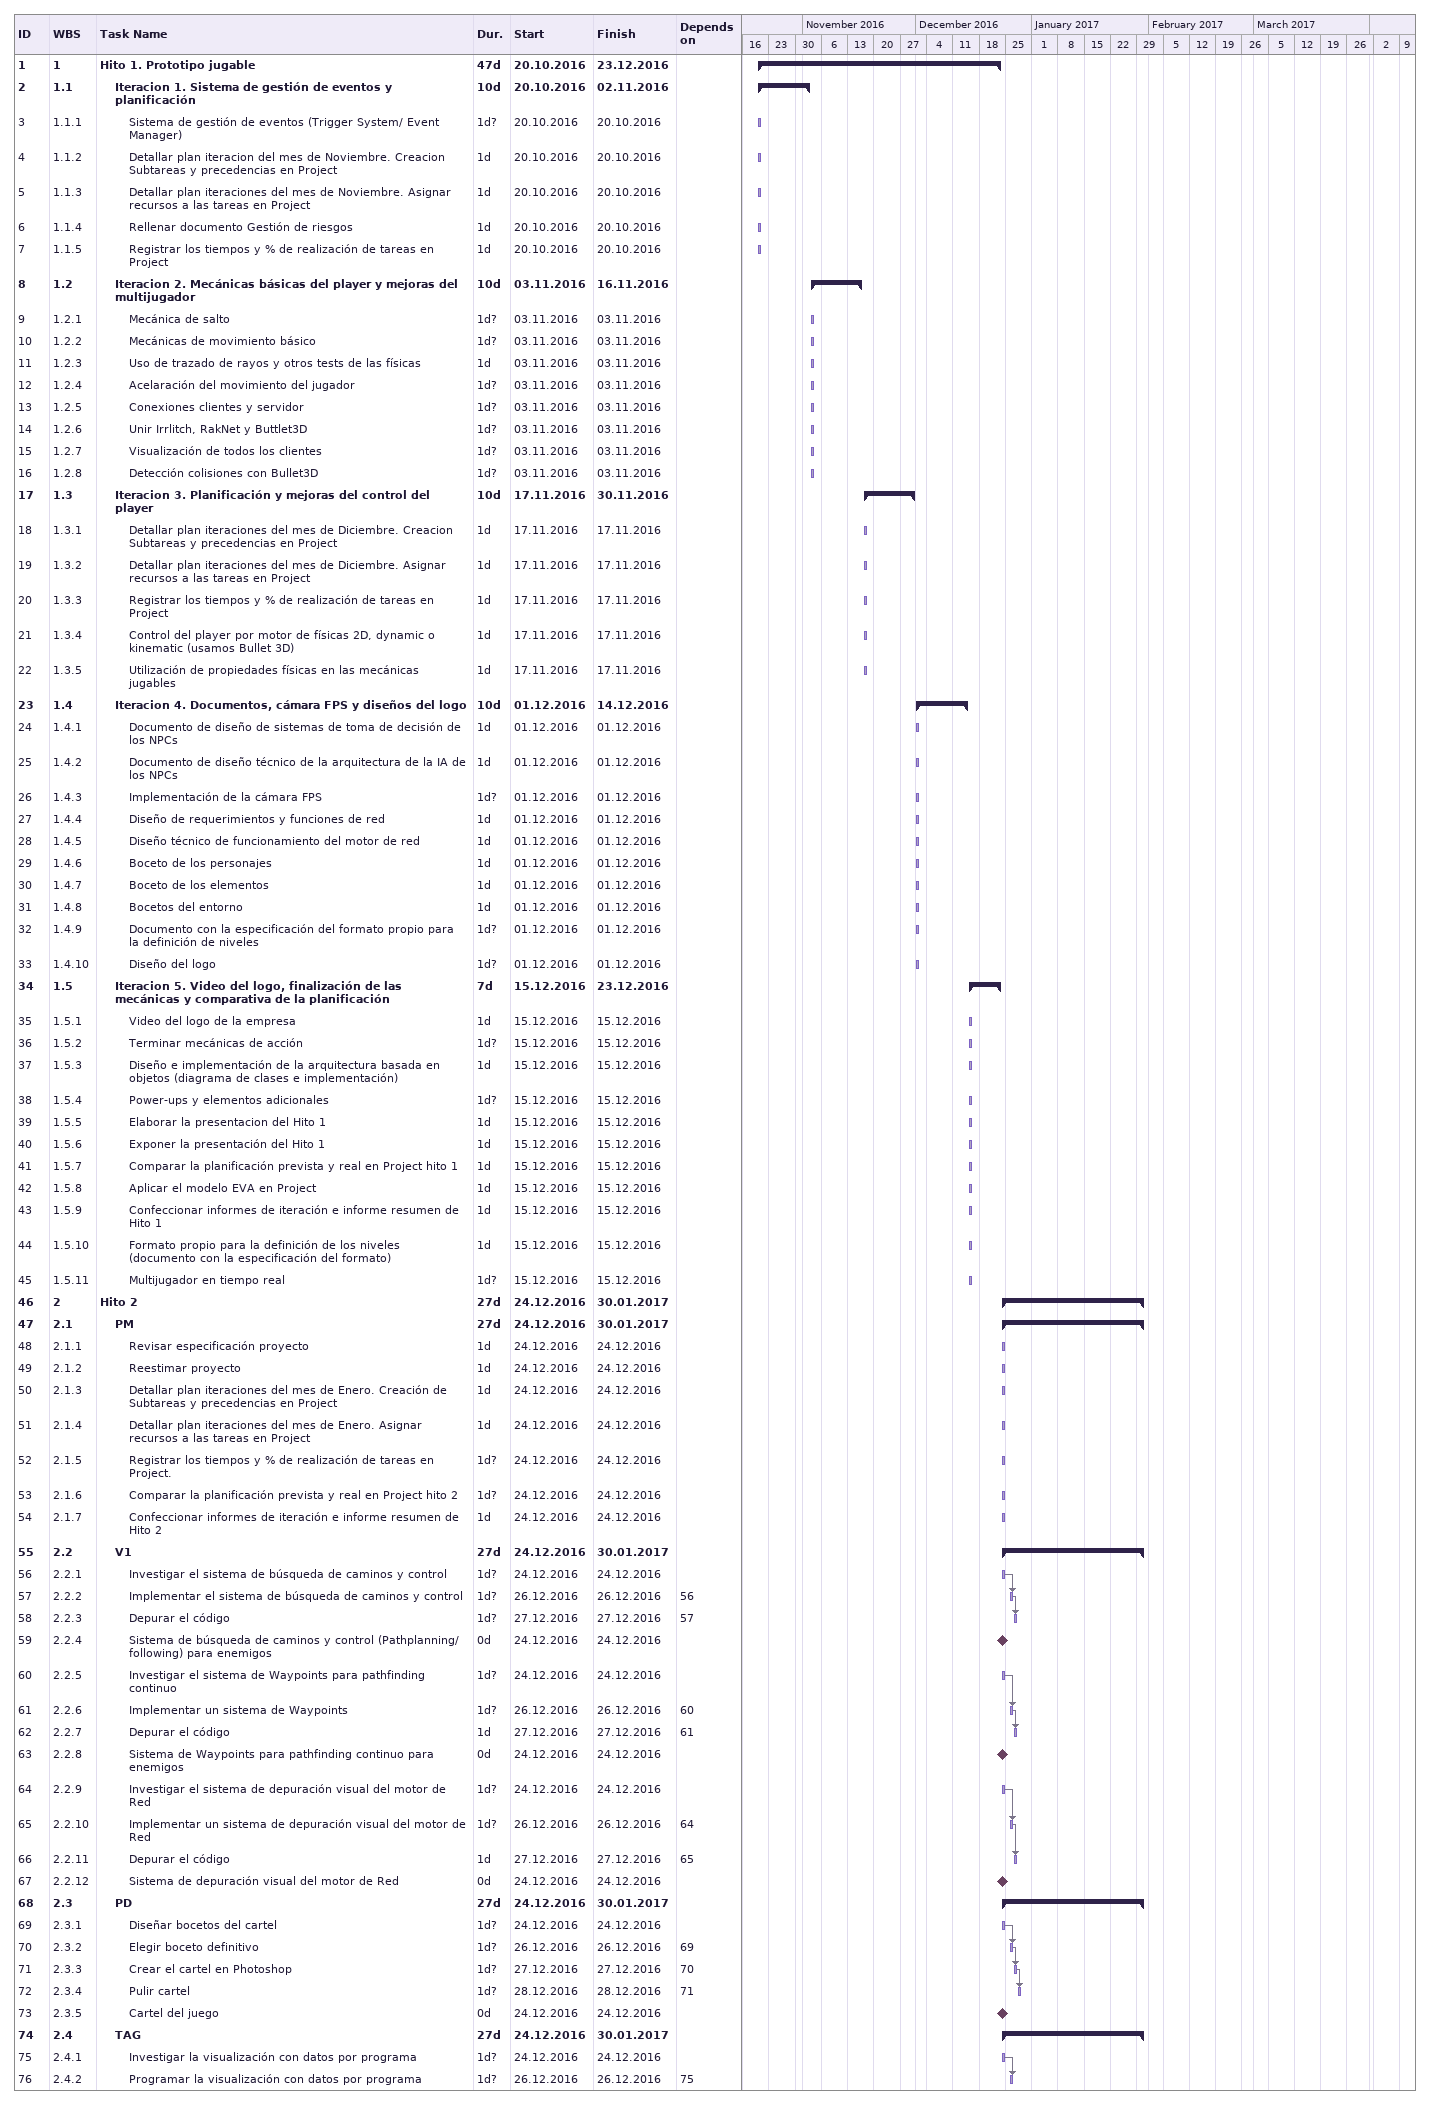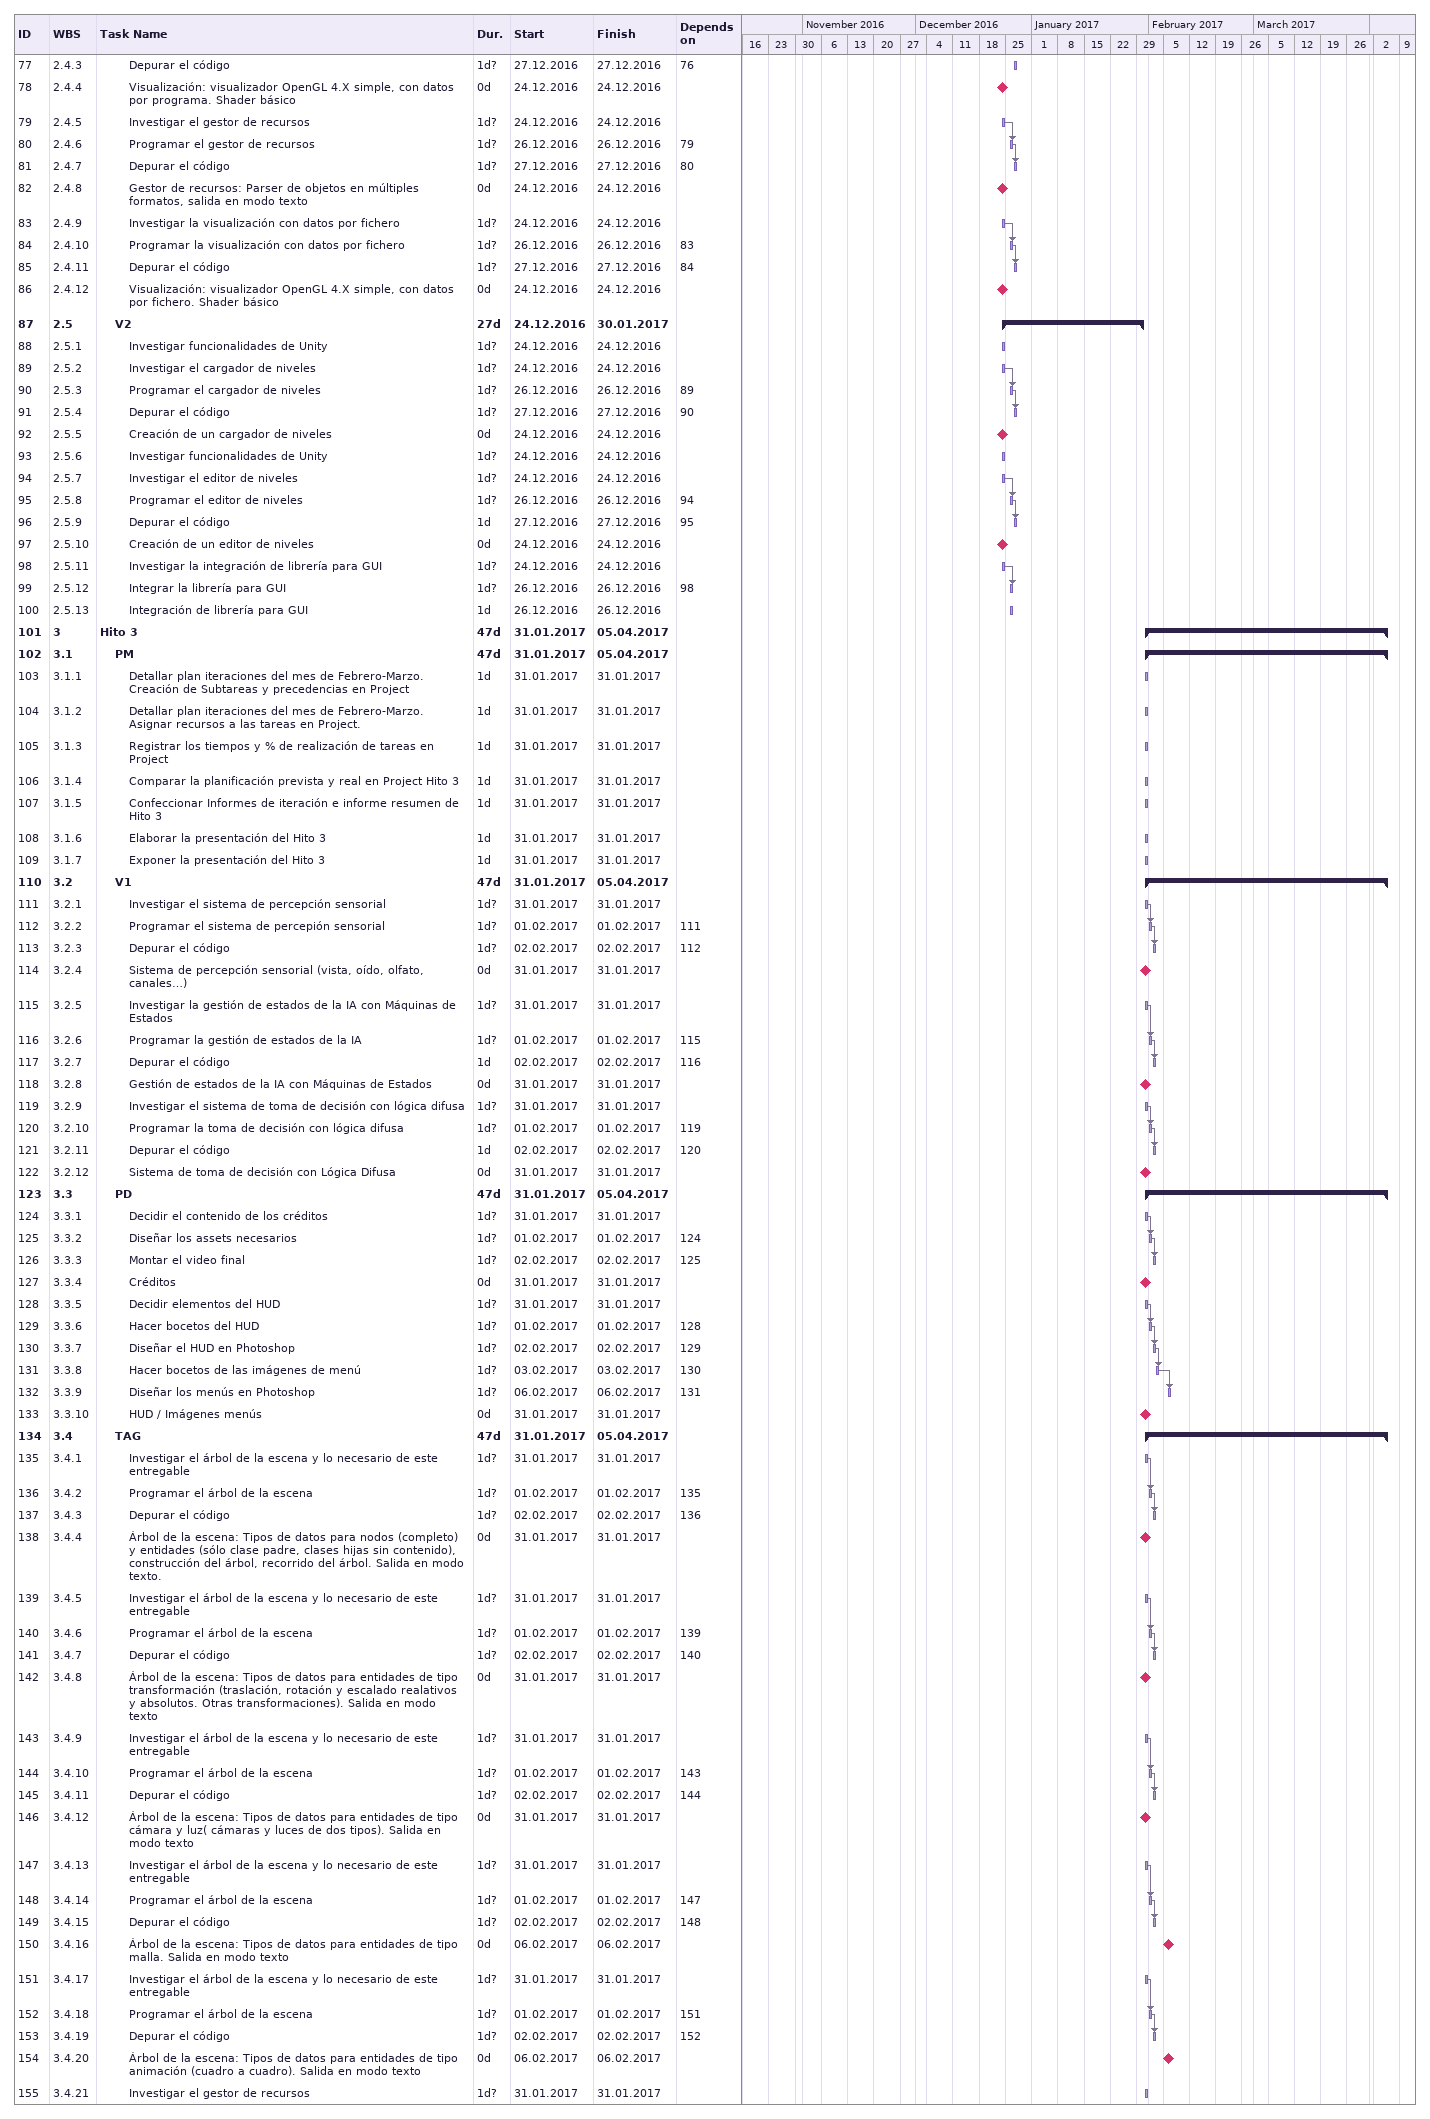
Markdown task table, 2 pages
| ID | WBS | Task | Duration | Start | Finish | Predecessors |
|---|---|---|---|---|---|---|
| 1 | 1 | **Hito 1. Prototipo jugable** | 47d | 2016-10-20 | 2016-12-23 |  |
| 2 | 1.1 | **Iteracion 1. Sistema de gestión de eventos y planificación** | 10d | 2016-10-20 | 2016-11-02 |  |
| 3 | 1.1.1 | Sistema de gestión de eventos (Trigger System/ Event Manager) | 1d? | 2016-10-20 | 2016-10-20 |  |
| 4 | 1.1.2 | Detallar plan iteracion del mes de Noviembre. Creacion Subtareas y precedencias en Project | 1d | 2016-10-20 | 2016-10-20 |  |
| 5 | 1.1.3 | Detallar plan iteraciones del mes de Noviembre. Asignar recursos a las tareas en Project | 1d | 2016-10-20 | 2016-10-20 |  |
| 6 | 1.1.4 | Rellenar documento Gestión de riesgos | 1d | 2016-10-20 | 2016-10-20 |  |
| 7 | 1.1.5 | Registrar los tiempos y % de realización de tareas en Project | 1d | 2016-10-20 | 2016-10-20 |  |
| 8 | 1.2 | **Iteracion 2. Mecánicas básicas del player y mejoras del multijugador** | 10d | 2016-11-03 | 2016-11-16 |  |
| 9 | 1.2.1 | Mecánica de salto | 1d? | 2016-11-03 | 2016-11-03 |  |
| 10 | 1.2.2 | Mecánicas de movimiento básico | 1d? | 2016-11-03 | 2016-11-03 |  |
| 11 | 1.2.3 | Uso de trazado de rayos y otros tests de las físicas | 1d | 2016-11-03 | 2016-11-03 |  |
| 12 | 1.2.4 | Acelaración del movimiento del jugador | 1d? | 2016-11-03 | 2016-11-03 |  |
| 13 | 1.2.5 | Conexiones clientes y servidor | 1d? | 2016-11-03 | 2016-11-03 |  |
| 14 | 1.2.6 | Unir Irrlitch, RakNet y Buttlet3D | 1d? | 2016-11-03 | 2016-11-03 |  |
| 15 | 1.2.7 | Visualización de todos los clientes | 1d? | 2016-11-03 | 2016-11-03 |  |
| 16 | 1.2.8 | Detección colisiones con Bullet3D | 1d? | 2016-11-03 | 2016-11-03 |  |
| 17 | 1.3 | **Iteracion 3. Planificación y mejoras del control del player** | 10d | 2016-11-17 | 2016-11-30 |  |
| 18 | 1.3.1 | Detallar plan iteraciones del mes de Diciembre. Creacion Subtareas y precedencias en Project | 1d | 2016-11-17 | 2016-11-17 |  |
| 19 | 1.3.2 | Detallar plan iteraciones del mes de Diciembre. Asignar recursos a las tareas en Project | 1d | 2016-11-17 | 2016-11-17 |  |
| 20 | 1.3.3 | Registrar los tiempos y % de realización de tareas en Project | 1d | 2016-11-17 | 2016-11-17 |  |
| 21 | 1.3.4 | Control del player por motor de físicas 2D, dynamic o kinematic (usamos Bullet 3D) | 1d | 2016-11-17 | 2016-11-17 |  |
| 22 | 1.3.5 | Utilización de propiedades físicas en las mecánicas jugables | 1d | 2016-11-17 | 2016-11-17 |  |
| 23 | 1.4 | **Iteracion 4. Documentos, cámara FPS y diseños del logo** | 10d | 2016-12-01 | 2016-12-14 |  |
| 24 | 1.4.1 | Documento de diseño de sistemas de toma de decisión de los NPCs | 1d | 2016-12-01 | 2016-12-01 |  |
| 25 | 1.4.2 | Documento de diseño técnico de la arquitectura de la IA de los NPCs | 1d | 2016-12-01 | 2016-12-01 |  |
| 26 | 1.4.3 | Implementación de la cámara FPS | 1d? | 2016-12-01 | 2016-12-01 |  |
| 27 | 1.4.4 | Diseño de requerimientos y funciones de red | 1d | 2016-12-01 | 2016-12-01 |  |
| 28 | 1.4.5 | Diseño técnico de funcionamiento del motor de red | 1d | 2016-12-01 | 2016-12-01 |  |
| 29 | 1.4.6 | Boceto de los personajes | 1d | 2016-12-01 | 2016-12-01 |  |
| 30 | 1.4.7 | Boceto de los elementos | 1d | 2016-12-01 | 2016-12-01 |  |
| 31 | 1.4.8 | Bocetos del entorno | 1d | 2016-12-01 | 2016-12-01 |  |
| 32 | 1.4.9 | Documento con la especificación del formato propio para la definición de niveles | 1d? | 2016-12-01 | 2016-12-01 |  |
| 33 | 1.4.10 | Diseño del logo | 1d? | 2016-12-01 | 2016-12-01 |  |
| 34 | 1.5 | **Iteracion 5. Video del logo, finalización de las mecánicas y comparativa de la planificación** | 7d | 2016-12-15 | 2016-12-23 |  |
| 35 | 1.5.1 | Video del logo de la empresa | 1d | 2016-12-15 | 2016-12-15 |  |
| 36 | 1.5.2 | Terminar mecánicas de acción | 1d? | 2016-12-15 | 2016-12-15 |  |
| 37 | 1.5.3 | Diseño e implementación de la arquitectura basada en objetos (diagrama de clases e implementación) | 1d | 2016-12-15 | 2016-12-15 |  |
| 38 | 1.5.4 | Power-ups y elementos adicionales | 1d? | 2016-12-15 | 2016-12-15 |  |
| 39 | 1.5.5 | Elaborar la presentacion del Hito 1 | 1d | 2016-12-15 | 2016-12-15 |  |
| 40 | 1.5.6 | Exponer la presentación del Hito 1 | 1d | 2016-12-15 | 2016-12-15 |  |
| 41 | 1.5.7 | Comparar la planificación prevista y real en Project hito 1 | 1d | 2016-12-15 | 2016-12-15 |  |
| 42 | 1.5.8 | Aplicar el modelo EVA en Project | 1d | 2016-12-15 | 2016-12-15 |  |
| 43 | 1.5.9 | Confeccionar informes de iteración e informe resumen de Hito 1 | 1d | 2016-12-15 | 2016-12-15 |  |
| 44 | 1.5.10 | Formato propio para la definición de los niveles (documento con la especificación del formato) | 1d | 2016-12-15 | 2016-12-15 |  |
| 45 | 1.5.11 | Multijugador en tiempo real | 1d? | 2016-12-15 | 2016-12-15 |  |
| 46 | 2 | **Hito 2** | 27d | 2016-12-24 | 2017-01-30 |  |
| 47 | 2.1 | **PM** | 27d | 2016-12-24 | 2017-01-30 |  |
| 48 | 2.1.1 | Revisar especificación proyecto | 1d | 2016-12-24 | 2016-12-24 |  |
| 49 | 2.1.2 | Reestimar proyecto | 1d | 2016-12-24 | 2016-12-24 |  |
| 50 | 2.1.3 | Detallar plan iteraciones del mes de Enero. Creación de Subtareas y precedencias en Project | 1d | 2016-12-24 | 2016-12-24 |  |
| 51 | 2.1.4 | Detallar plan iteraciones del mes de Enero. Asignar recursos a las tareas en Project | 1d | 2016-12-24 | 2016-12-24 |  |
| 52 | 2.1.5 | Registrar los tiempos y % de realización de tareas en Project. | 1d? | 2016-12-24 | 2016-12-24 |  |
| 53 | 2.1.6 | Comparar la planificación prevista y real en Project hito 2 | 1d? | 2016-12-24 | 2016-12-24 |  |
| 54 | 2.1.7 | Confeccionar informes de iteración e informe resumen de Hito 2 | 1d | 2016-12-24 | 2016-12-24 |  |
| 55 | 2.2 | **V1** | 27d | 2016-12-24 | 2017-01-30 |  |
| 56 | 2.2.1 | Investigar el sistema de búsqueda de caminos y control | 1d? | 2016-12-24 | 2016-12-24 |  |
| 57 | 2.2.2 | Implementar el sistema de búsqueda de caminos y control | 1d? | 2016-12-26 | 2016-12-26 | 56 |
| 58 | 2.2.3 | Depurar el código | 1d? | 2016-12-27 | 2016-12-27 | 57 |
| 59 | 2.2.4 | Sistema de búsqueda de caminos y control (Pathplanning/ following) para enemigos | 0d | 2016-12-24 | 2016-12-24 |  |
| 60 | 2.2.5 | Investigar el sistema de Waypoints para pathfinding continuo | 1d? | 2016-12-24 | 2016-12-24 |  |
| 61 | 2.2.6 | Implementar un sistema de Waypoints | 1d? | 2016-12-26 | 2016-12-26 | 60 |
| 62 | 2.2.7 | Depurar el código | 1d | 2016-12-27 | 2016-12-27 | 61 |
| 63 | 2.2.8 | Sistema de Waypoints para pathfinding continuo para enemigos | 0d | 2016-12-24 | 2016-12-24 |  |
| 64 | 2.2.9 | Investigar el sistema de depuración visual del motor de Red | 1d? | 2016-12-24 | 2016-12-24 |  |
| 65 | 2.2.10 | Implementar un sistema de depuración visual del motor de Red | 1d? | 2016-12-26 | 2016-12-26 | 64 |
| 66 | 2.2.11 | Depurar el código | 1d | 2016-12-27 | 2016-12-27 | 65 |
| 67 | 2.2.12 | Sistema de depuración visual del motor de Red | 0d | 2016-12-24 | 2016-12-24 |  |
| 68 | 2.3 | **PD** | 27d | 2016-12-24 | 2017-01-30 |  |
| 69 | 2.3.1 | Diseñar bocetos del cartel | 1d? | 2016-12-24 | 2016-12-24 |  |
| 70 | 2.3.2 | Elegir boceto definitivo | 1d? | 2016-12-26 | 2016-12-26 | 69 |
| 71 | 2.3.3 | Crear el cartel en Photoshop | 1d? | 2016-12-27 | 2016-12-27 | 70 |
| 72 | 2.3.4 | Pulir cartel | 1d? | 2016-12-28 | 2016-12-28 | 71 |
| 73 | 2.3.5 | Cartel del juego | 0d | 2016-12-24 | 2016-12-24 |  |
| 74 | 2.4 | **TAG** | 27d | 2016-12-24 | 2017-01-30 |  |
| 75 | 2.4.1 | Investigar la visualización con datos por programa | 1d? | 2016-12-24 | 2016-12-24 |  |
| 76 | 2.4.2 | Programar la visualización con datos por programa | 1d? | 2016-12-26 | 2016-12-26 | 75 |
| 77 | 2.4.3 | Depurar el código | 1d? | 2016-12-27 | 2016-12-27 | 76 |
| 78 | 2.4.4 | Visualización: visualizador OpenGL 4.X simple, con datos por programa. Shader básico | 0d | 2016-12-24 | 2016-12-24 |  |
| 79 | 2.4.5 | Investigar el gestor de recursos | 1d? | 2016-12-24 | 2016-12-24 |  |
| 80 | 2.4.6 | Programar el gestor de recursos | 1d? | 2016-12-26 | 2016-12-26 | 79 |
| 81 | 2.4.7 | Depurar el código | 1d? | 2016-12-27 | 2016-12-27 | 80 |
| 82 | 2.4.8 | Gestor de recursos: Parser de objetos en múltiples formatos, salida en modo texto | 0d | 2016-12-24 | 2016-12-24 |  |
| 83 | 2.4.9 | Investigar la visualización con datos por fichero | 1d? | 2016-12-24 | 2016-12-24 |  |
| 84 | 2.4.10 | Programar la visualización con datos por fichero | 1d? | 2016-12-26 | 2016-12-26 | 83 |
| 85 | 2.4.11 | Depurar el código | 1d? | 2016-12-27 | 2016-12-27 | 84 |
| 86 | 2.4.12 | Visualización: visualizador OpenGL 4.X simple, con datos por fichero. Shader básico | 0d | 2016-12-24 | 2016-12-24 |  |
| 87 | 2.5 | **V2** | 27d | 2016-12-24 | 2017-01-30 |  |
| 88 | 2.5.1 | Investigar funcionalidades de Unity | 1d? | 2016-12-24 | 2016-12-24 |  |
| 89 | 2.5.2 | Investigar el cargador de niveles | 1d? | 2016-12-24 | 2016-12-24 |  |
| 90 | 2.5.3 | Programar el cargador de niveles | 1d? | 2016-12-26 | 2016-12-26 | 89 |
| 91 | 2.5.4 | Depurar el código | 1d? | 2016-12-27 | 2016-12-27 | 90 |
| 92 | 2.5.5 | Creación de un cargador de niveles | 0d | 2016-12-24 | 2016-12-24 |  |
| 93 | 2.5.6 | Investigar funcionalidades de Unity | 1d? | 2016-12-24 | 2016-12-24 |  |
| 94 | 2.5.7 | Investigar el editor de niveles | 1d? | 2016-12-24 | 2016-12-24 |  |
| 95 | 2.5.8 | Programar el editor de niveles | 1d? | 2016-12-26 | 2016-12-26 | 94 |
| 96 | 2.5.9 | Depurar el código | 1d | 2016-12-27 | 2016-12-27 | 95 |
| 97 | 2.5.10 | Creación de un editor de niveles | 0d | 2016-12-24 | 2016-12-24 |  |
| 98 | 2.5.11 | Investigar la integración de librería para GUI | 1d? | 2016-12-24 | 2016-12-24 |  |
| 99 | 2.5.12 | Integrar la librería para GUI | 1d? | 2016-12-26 | 2016-12-26 | 98 |
| 100 | 2.5.13 | Integración de librería para GUI | 1d | 2016-12-26 | 2016-12-26 |  |
| 101 | 3 | **Hito 3** | 47d | 2017-01-31 | 2017-04-05 |  |
| 102 | 3.1 | **PM** | 47d | 2017-01-31 | 2017-04-05 |  |
| 103 | 3.1.1 | Detallar plan iteraciones del mes de Febrero-Marzo. Creación de Subtareas y precedencias en Project | 1d | 2017-01-31 | 2017-01-31 |  |
| 104 | 3.1.2 | Detallar plan iteraciones del mes de Febrero-Marzo. Asignar recursos a las tareas en Project. | 1d | 2017-01-31 | 2017-01-31 |  |
| 105 | 3.1.3 | Registrar los tiempos y % de realización de tareas en Project | 1d | 2017-01-31 | 2017-01-31 |  |
| 106 | 3.1.4 | Comparar la planificación prevista y real en Project Hito 3 | 1d | 2017-01-31 | 2017-01-31 |  |
| 107 | 3.1.5 | Confeccionar Informes de iteración e informe resumen de Hito 3 | 1d | 2017-01-31 | 2017-01-31 |  |
| 108 | 3.1.6 | Elaborar la presentación del Hito 3 | 1d | 2017-01-31 | 2017-01-31 |  |
| 109 | 3.1.7 | Exponer la presentación del Hito 3 | 1d | 2017-01-31 | 2017-01-31 |  |
| 110 | 3.2 | **V1** | 47d | 2017-01-31 | 2017-04-05 |  |
| 111 | 3.2.1 | Investigar el sistema de percepción sensorial | 1d? | 2017-01-31 | 2017-01-31 |  |
| 112 | 3.2.2 | Programar el sistema de percepión sensorial | 1d? | 2017-02-01 | 2017-02-01 | 111 |
| 113 | 3.2.3 | Depurar el código | 1d? | 2017-02-02 | 2017-02-02 | 112 |
| 114 | 3.2.4 | Sistema de percepción sensorial (vista, oído, olfato, canales…) | 0d | 2017-01-31 | 2017-01-31 |  |
| 115 | 3.2.5 | Investigar la gestión de estados de la IA con Máquinas de Estados | 1d? | 2017-01-31 | 2017-01-31 |  |
| 116 | 3.2.6 | Programar la gestión de estados de la IA | 1d? | 2017-02-01 | 2017-02-01 | 115 |
| 117 | 3.2.7 | Depurar el código | 1d | 2017-02-02 | 2017-02-02 | 116 |
| 118 | 3.2.8 | Gestión de estados de la IA con Máquinas de Estados | 0d | 2017-01-31 | 2017-01-31 |  |
| 119 | 3.2.9 | Investigar el sistema de toma de decisión con lógica difusa | 1d? | 2017-01-31 | 2017-01-31 |  |
| 120 | 3.2.10 | Programar la toma de decisión con lógica difusa | 1d? | 2017-02-01 | 2017-02-01 | 119 |
| 121 | 3.2.11 | Depurar el código | 1d | 2017-02-02 | 2017-02-02 | 120 |
| 122 | 3.2.12 | Sistema de toma de decisión con Lógica Difusa | 0d | 2017-01-31 | 2017-01-31 |  |
| 123 | 3.3 | **PD** | 47d | 2017-01-31 | 2017-04-05 |  |
| 124 | 3.3.1 | Decidir el contenido de los créditos | 1d? | 2017-01-31 | 2017-01-31 |  |
| 125 | 3.3.2 | Diseñar los assets necesarios | 1d? | 2017-02-01 | 2017-02-01 | 124 |
| 126 | 3.3.3 | Montar el video final | 1d? | 2017-02-02 | 2017-02-02 | 125 |
| 127 | 3.3.4 | Créditos | 0d | 2017-01-31 | 2017-01-31 |  |
| 128 | 3.3.5 | Decidir elementos del HUD | 1d? | 2017-01-31 | 2017-01-31 |  |
| 129 | 3.3.6 | Hacer bocetos del HUD | 1d? | 2017-02-01 | 2017-02-01 | 128 |
| 130 | 3.3.7 | Diseñar el HUD en Photoshop | 1d? | 2017-02-02 | 2017-02-02 | 129 |
| 131 | 3.3.8 | Hacer bocetos de las imágenes de menú | 1d? | 2017-02-03 | 2017-02-03 | 130 |
| 132 | 3.3.9 | Diseñar los menús en Photoshop | 1d? | 2017-02-06 | 2017-02-06 | 131 |
| 133 | 3.3.10 | HUD / Imágenes menús | 0d | 2017-01-31 | 2017-01-31 |  |
| 134 | 3.4 | **TAG** | 47d | 2017-01-31 | 2017-04-05 |  |
| 135 | 3.4.1 | Investigar el árbol de la escena y lo necesario de este entregable | 1d? | 2017-01-31 | 2017-01-31 |  |
| 136 | 3.4.2 | Programar el árbol de la escena | 1d? | 2017-02-01 | 2017-02-01 | 135 |
| 137 | 3.4.3 | Depurar el código | 1d? | 2017-02-02 | 2017-02-02 | 136 |
| 138 | 3.4.4 | Árbol de la escena: Tipos de datos para nodos (completo) y entidades (sólo clase padre, clases hijas sin contenido), construcción del árbol, recorrido del árbol. Salida en modo texto. | 0d | 2017-01-31 | 2017-01-31 |  |
| 139 | 3.4.5 | Investigar el árbol de la escena y lo necesario de este entregable | 1d? | 2017-01-31 | 2017-01-31 |  |
| 140 | 3.4.6 | Programar el árbol de la escena | 1d? | 2017-02-01 | 2017-02-01 | 139 |
| 141 | 3.4.7 | Depurar el código | 1d? | 2017-02-02 | 2017-02-02 | 140 |
| 142 | 3.4.8 | Árbol de la escena: Tipos de datos para entidades de tipo transformación (traslación, rotación y escalado realativos y absolutos. Otras transformaciones). Salida en modo texto | 0d | 2017-01-31 | 2017-01-31 |  |
| 143 | 3.4.9 | Investigar el árbol de la escena y lo necesario de este entregable | 1d? | 2017-01-31 | 2017-01-31 |  |
| 144 | 3.4.10 | Programar el árbol de la escena | 1d? | 2017-02-01 | 2017-02-01 | 143 |
| 145 | 3.4.11 | Depurar el código | 1d? | 2017-02-02 | 2017-02-02 | 144 |
| 146 | 3.4.12 | Árbol de la escena: Tipos de datos para entidades de tipo cámara y luz( cámaras y luces de dos tipos). Salida en modo texto | 0d | 2017-01-31 | 2017-01-31 |  |
| 147 | 3.4.13 | Investigar el árbol de la escena y lo necesario de este entregable | 1d? | 2017-01-31 | 2017-01-31 |  |
| 148 | 3.4.14 | Programar el árbol de la escena | 1d? | 2017-02-01 | 2017-02-01 | 147 |
| 149 | 3.4.15 | Depurar el código | 1d? | 2017-02-02 | 2017-02-02 | 148 |
| 150 | 3.4.16 | Árbol de la escena: Tipos de datos para entidades de tipo malla. Salida en modo texto | 0d | 2017-02-06 | 2017-02-06 |  |
| 151 | 3.4.17 | Investigar el árbol de la escena y lo necesario de este entregable | 1d? | 2017-01-31 | 2017-01-31 |  |
| 152 | 3.4.18 | Programar el árbol de la escena | 1d? | 2017-02-01 | 2017-02-01 | 151 |
| 153 | 3.4.19 | Depurar el código | 1d? | 2017-02-02 | 2017-02-02 | 152 |
| 154 | 3.4.20 | Árbol de la escena: Tipos de datos para entidades de tipo animación (cuadro a cuadro). Salida en modo texto | 0d | 2017-02-06 | 2017-02-06 |  |
| 155 | 3.4.21 | Investigar el gestor de recursos | 1d? | 2017-01-31 | 2017-01-31 |  |
